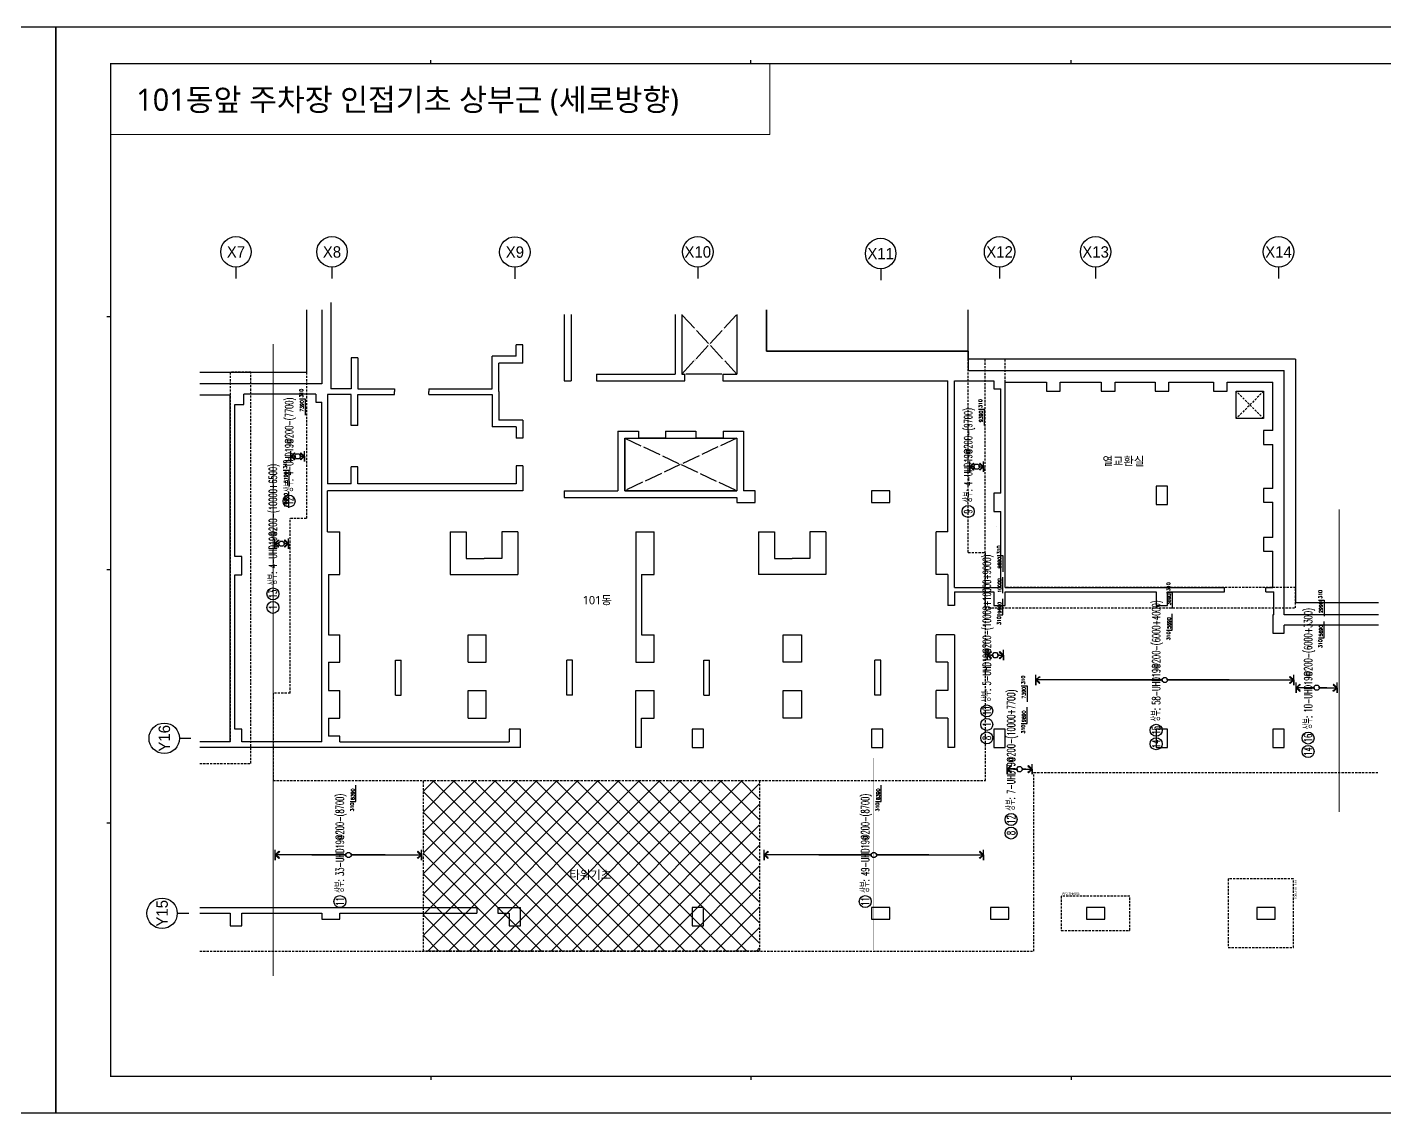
# Model space of a CAD drawing. Header units: millimetres. Extents: x 321717 to 696608, y -514806 to -16026.
# Drawn here: x 470209 to 529593, y -221904 to -174440 of the extents above; entities that cross this region are included whole.
import ezdxf
from ezdxf.enums import TextEntityAlignment as Align

# ---------------------------------------------------------------- set-up
doc = ezdxf.new("R2010")
doc.units = ezdxf.units.MM
doc.header["$LTSCALE"] = 65
doc.linetypes.add('XS-기초$0$DDOT', pattern=[14, 12, -1, 0, -1])
doc.linetypes.add('XS-기초$0$HID', pattern=[2.3, 1.5, -0.8])
for name, color, linetype in [('BUB', 7, 'Continuous'), ('XDIM', 7, 'Continuous'), ('XREBAR', 1, 'Continuous'), ('XS-기초$0$EL7', 7, 'Continuous'), ('XS-기초$0$MAT', 3, 'XS-기초$0$HID'), ('XS-기초$0$OPEN', 9, 'XS-기초$0$DDOT'), ('XS-기초$0$PILE-P', 4, 'XS-기초$0$HID'), ('XS-기초$0$WALL', 11, 'Continuous'), ('XS-기초$0$기초꺽임', 4, 'XS-기초$0$HID'), ('XS-기초$0$기초연단', 3, 'Continuous'), ('XS-기초$0$집수정', 21, 'Continuous'), ('XS-기초$0$하부보강', 7, 'XS-기초$0$HID'), ('XTAG', 7, 'Continuous'), ('기초꺽임', 7, 'Continuous')]:
    doc.layers.add(name, color=color, linetype=linetype)
doc.layers.add('TEXT', color=3, linetype='Continuous', lineweight=9)
doc.layers.add('XTITLE', color=22, linetype='Continuous', lineweight=0)
doc.layers.add('XS-기초$0$DEFPOINT', color=144, linetype='Continuous', plot=False)
doc.styles.add('XRebar', font='Romans.shx', dxfattribs={"bigfont": 'whgtxt.shx'})
doc.styles.add('XRebar2', font='Romans.shx')
doc.styles.add('XS-기초$0$맑은고딕', font='malgun_0.ttf')
doc.styles.add('돋움', font='malgun_0.ttf')
doc.styles.add('돋음', font='Dotum.ttf')

# ---------------------------------------------------------------- blocks, each defined once
blk = doc.blocks.new('dhs_sheet2e')
at = {"color": 7}
for p, q in [((20500.6, 57331.7), (20500.6, 57531.5)), ((38004.8, 57331.7), (38004.8, 57531.5)), ((55508.9, 57331.7), (55508.9, 57531.5)), ((2996.4, 43498.2), (2796.7, 43498.2)), ((2996.4, 29664.7), (2796.7, 29664.7)), ((2996.4, 15831.2), (2796.7, 15831.2)), ((20500.6, 1997.6), (20500.6, 1797.9)), ((38004.8, 1997.6), (38004.8, 1797.9)), ((55508.9, 1997.6), (55508.9, 1797.9))]:
    blk.add_line(p, q, dxfattribs=at)
blk.add_lwpolyline([(84000, 0), (84000, 59329.4), (0, 59329.4), (0, 0)], close=True, dxfattribs=at)
at = {"color": 30, "const_width": 64.9}
blk.add_lwpolyline([(81003.6, 57331.7), (2996.4, 57331.7), (2996.4, 1997.6), (81003.6, 1997.6)], close=True, dxfattribs=at)
blk = doc.blocks.new('XS-기초$0$PF3')
at = {"layer": 'XS-기초$0$MAT', "linetype": 'XS-기초$0$HID'}
blk.add_lwpolyline([(-1500, -1650), (1500, -1650), (1500, 1200), (-1500, 1200)], close=True, dxfattribs=at)
at = {"layer": 'XS-기초$0$DEFPOINT', "color": 1, "style": 'XS-기초$0$맑은고딕'}
blk.add_text('PF3-THK1000', height=100, dxfattribs=at).set_placement((-1450, 1300), align=Align.MIDDLE_LEFT)
blk = doc.blocks.new('XS-기초$0$PF2')
at = {"layer": 'XS-기초$0$MAT', "linetype": 'XS-기초$0$HID'}
blk.add_lwpolyline([(-1500, -750), (1500, -750), (1500, 750), (-1500, 750)], close=True, dxfattribs=at)
at = {"layer": 'XS-기초$0$DEFPOINT', "color": 1, "style": 'XS-기초$0$맑은고딕'}
blk.add_text('PF2-THK950', height=100, dxfattribs=at).set_placement((-1450, 850), align=Align.MIDDLE_LEFT)
blk = doc.blocks.new('XS-기초$0$집수정-1.2x1.2')
at = {"layer": 'XS-기초$0$집수정'}
for p, q in [((0, 0), (0, 1200)), ((0, 1200), (1200, 1200)), ((1200, 1200), (1200, 0)), ((1200, 0), (0, 0))]:
    blk.add_line(p, q, dxfattribs=at)
at = {"layer": 'XS-기초$0$집수정', "linetype": 'XS-기초$0$HID'}
for p, q in [((0, 0), (1200, 1200)), ((0, 1200), (1200, 0))]:
    blk.add_line(p, q, dxfattribs=at)
blk = doc.blocks.new('BUB')
at = {"layer": 'BUB'}
blk.add_line((0, 1500), (0, 0), dxfattribs=at)
blk.add_circle((0, 3500), 2000, dxfattribs=at)
blk = doc.blocks.new('zhstes')
at = {"layer": 'XS-기초$0$하부보강'}
h = blk.add_hatch(dxfattribs=at)
h.set_pattern_fill('ANSI37', color=8, scale=200)
h.set_pattern_definition([(45, (-475155, 66938.44), (-449.0128, 449.0128), []), (135, (-475155, 66938.44), (-449.0128, -449.0128), [])])
h.paths.add_polyline_path([(7350, -7450), (-7350, -7450), (-7350, 0), (7350, 0)])
at = {"layer": 'XS-기초$0$EL7'}
for p, q in [((5700, 17775), (4130, 17775)), ((3245, 14975), (2055, 14975)), ((5755, 14975), (4565, 14975))]:
    blk.add_line(p, q, dxfattribs=at)
at = {"layer": 'XS-기초$0$OPEN'}
for p, q in [((6355, 17775), (3955, 20375)), ((3955, 17775), (6355, 20375)), ((1455, 14975), (6355, 12675)), ((6355, 14975), (1455, 12675))]:
    blk.add_line(p, q, dxfattribs=at)
at = {"layer": 'XS-기초$0$WALL', "color": 5}
for p, q in [((-11400, 20905), (-11400, 17135)), ((-11800, 20585), (-11800, 17350)), ((-1195, 20375), (-1195, 17475)), ((-895, 20375), (-895, 17475)), ((3655, 20375), (3655, 17775)), ((3955, 20375), (3955, 17775)), ((6355, 20375), (6355, 17775)), ((7655, 20585), (7655, 18775)), ((-3295, 18555), (-3295, 19045)), ((-2995, 19045), (-3295, 19045)), ((-2995, 18255), (-2995, 19045)), ((-10215, 18490), (-10515, 18490)), ((-10515, 18490), (-10515, 17135)), ((-10215, 18490), (-10215, 17135)), ((-4345, 17135), (-4345, 18555)), ((-3295, 18555), (-4345, 18555)), ((7655, 18775), (16480, 18775)), ((16480, 18775), (16480, 17925)), ((-4045, 17010), (-4045, 18255)), ((-2995, 18255), (-4045, 18255)), ((16480, 17925), (30300, 17925)), ((30300, 7250), (30300, 17925)), ((-11800, 17350), (-17132, 17350)), ((-1195, 17475), (-895, 17475)), ((215, 17775), (3655, 17775)), ((215, 17775), (215, 17475)), ((215, 17475), (4080, 17475)), ((3655, 17475), (4080, 17475)), ((3955, 17775), (4080, 17775)), ((4080, 17475), (4080, 17775)), ((5750, 17775), (6355, 17775)), ((5750, 17775), (5750, 17475)), ((5750, 17475), (6755, 17475)), ((6755, 17475), (15580, 17475)), ((15580, 10875), (15580, 17475)), ((15880, 8450), (15880, 17475)), ((15880, 17475), (17600, 17475)), ((17600, 17475), (17600, 17125)), ((18100, 17425), (19900, 17425)), ((18100, 8450), (18100, 17425)), ((19900, 17425), (19900, 17025)), ((20500, 17425), (22300, 17425)), ((20500, 17025), (20500, 17425)), ((22300, 17425), (22300, 17025)), ((22900, 17425), (24650, 17425)), ((22900, 17025), (22900, 17425)), ((24650, 17425), (24650, 17025)), ((25250, 17425), (27200, 17425)), ((25250, 17025), (25250, 17425)), ((27200, 17425), (27200, 17025)), ((27800, 17425), (29800, 17425)), ((27800, 17025), (27800, 17425)), ((29800, 15300), (29800, 17425)), ((-15800, 16850), (-17132, 16850)), ((-15800, 1700), (-15800, 16850)), ((-12050, 16900), (-15200, 16900)), ((-15200, 16450), (-15200, 16900)), ((-12050, 16900), (-12050, 16550)), ((-10515, 16885), (-11550, 16885)), ((-11550, 16885), (-11550, 12975)), ((-10515, 17135), (-11400, 17135)), ((-10515, 15530), (-10515, 16885)), ((-10215, 17135), (-8615, 17135)), ((-10215, 15530), (-10215, 16885)), ((-10215, 16885), (-8615, 16885)), ((-8615, 17135), (-8615, 17010)), ((-8615, 16885), (-8615, 17010)), ((-7115, 17135), (-4345, 17135)), ((-7115, 17135), (-7115, 17010)), ((-7115, 16885), (-7115, 17010)), ((-7115, 16885), (-4345, 16885)), ((-4345, 16885), (-4345, 15465)), ((-4045, 17010), (-4045, 15765)), ((17600, 17125), (17900, 17125)), ((17900, 12565), (17900, 17125)), ((19900, 17025), (20500, 17025)), ((22300, 17025), (22900, 17025)), ((24650, 17025), (25250, 17025)), ((27200, 17025), (27800, 17025)), ((-15600, 9800), (-15600, 16450)), ((-15600, 16450), (-15200, 16450)), ((-12050, 16550), (-11800, 16550)), ((-11800, 1700), (-11800, 16550)), ((-10215, 15530), (-10515, 15530)), ((-3295, 15465), (-4345, 15465)), ((-2995, 15765), (-4045, 15765)), ((-3295, 15465), (-3295, 14975)), ((-2995, 15765), (-2995, 14975)), ((-2995, 14975), (-3295, 14975)), ((1155, 15275), (1155, 12675)), ((1155, 15275), (2055, 15275)), ((1455, 14975), (1455, 12675)), ((1455, 14975), (2055, 14975)), ((2055, 15275), (2055, 14975)), ((3245, 15275), (4565, 15275)), ((3245, 15275), (3245, 14975)), ((3245, 14975), (4565, 14975)), ((4565, 15275), (4565, 14975)), ((5755, 15275), (6655, 15275)), ((5755, 15275), (5755, 14975)), ((5755, 14975), (6355, 14975)), ((6355, 14975), (6355, 12675)), ((6655, 15275), (6655, 12665)), ((29800, 15300), (29400, 15300)), ((29400, 15300), (29400, 14700)), ((29400, 14700), (29800, 14700)), ((29800, 12775), (29800, 14700)), ((-10215, 13720), (-10515, 13720)), ((-10515, 12975), (-10515, 13720)), ((-10215, 12975), (-10215, 13720)), ((-3295, 13755), (-3295, 12975)), ((-2995, 13755), (-3295, 13755)), ((-2995, 13755), (-2995, 12975)), ((-10515, 12975), (-11550, 12975)), ((-2995, 12675), (-11550, 12675)), ((-11550, 10875), (-11550, 12675)), ((-3295, 12975), (-10215, 12975)), ((-2995, 12975), (-2995, 12675)), ((-1195, 12675), (-1195, 12375)), ((-1195, 12675), (1155, 12675)), ((1455, 12675), (6355, 12675)), ((7155, 12665), (6655, 12665)), ((7155, 12165), (7155, 12665)), ((13050, 12665), (12250, 12665)), ((12250, 12665), (12250, 12165)), ((13050, 12165), (13050, 12665)), ((17900, 12565), (17600, 12565)), ((17600, 12565), (17600, 11765)), ((25200, 12875), (24700, 12875)), ((24700, 12875), (24700, 12075)), ((25200, 12075), (25200, 12875)), ((29800, 12775), (29400, 12775)), ((29400, 12775), (29400, 12175)), ((-1195, 12375), (6355, 12375)), ((6355, 12375), (6355, 12165)), ((6355, 12165), (7155, 12165)), ((12250, 12165), (13050, 12165)), ((24700, 12075), (25200, 12075)), ((29400, 12175), (29800, 12175)), ((29800, 10625), (29800, 12175)), ((17600, 11765), (17900, 11765)), ((17900, 8450), (17900, 11765)), ((-11550, 10875), (-11000, 10875)), ((-11000, 9015), (-11000, 10875)), ((-6175, 10875), (-5475, 10875)), ((-6175, 10875), (-6175, 9015)), ((-5475, 10875), (-5475, 9715)), ((-3225, 10875), (-3925, 10875)), ((-3925, 10875), (-3925, 9715)), ((-3225, 10875), (-3225, 9015)), ((1940, 10875), (1940, 5180)), ((1940, 10875), (2740, 10875)), ((2740, 9015), (2740, 10875)), ((7305, 10875), (7305, 9015)), ((7305, 10875), (8005, 10875)), ((8005, 10875), (8005, 9715)), ((10255, 10875), (9555, 10875)), ((9555, 10875), (9555, 9715)), ((10255, 10875), (10255, 9015)), ((15080, 9015), (15080, 10875)), ((15580, 10875), (15080, 10875)), ((29800, 10625), (29400, 10625)), ((29400, 10625), (29400, 10025)), ((-15300, 9800), (-15600, 9800)), ((-15300, 9000), (-15300, 9800)), ((-5475, 9715), (-4700, 9715)), ((-3925, 9715), (-4700, 9715)), ((8005, 9715), (8780, 9715)), ((9555, 9715), (8780, 9715)), ((29400, 10025), (29800, 10025)), ((29800, 8450), (29800, 10025)), ((-15600, 2250), (-15600, 9000)), ((-15600, 9000), (-15300, 9000)), ((-11500, 9015), (-11000, 9015)), ((-11500, 9015), (-11500, 6380)), ((-6175, 9015), (-3225, 9015)), ((2190, 9015), (2740, 9015)), ((2190, 9015), (2190, 6380)), ((10255, 9015), (7305, 9015)), ((15580, 9015), (15080, 9015)), ((15580, 9015), (15580, 7650)), ((15880, 8450), (17900, 8450)), ((18100, 8450), (27690, 8450)), ((27690, 8250), (27690, 8450)), ((29500, 8450), (29800, 8450)), ((29500, 8250), (29500, 8450)), ((15880, 8250), (15880, 7650)), ((15880, 8250), (17600, 8250)), ((17600, 8250), (17600, 7650)), ((18100, 8250), (24700, 8250)), ((18100, 7650), (18100, 8250)), ((24700, 8250), (24700, 7650)), ((25200, 8250), (27690, 8250)), ((25200, 7650), (25200, 8250)), ((29500, 8250), (29850, 8250)), ((29850, 7250), (29850, 8250)), ((15880, 7650), (15580, 7650)), ((17600, 7650), (18100, 7650)), ((24700, 7650), (25200, 7650)), ((29850, 7250), (29800, 7250)), ((29800, 7250), (29800, 6450)), ((34421, 7250), (30300, 7250)), ((30300, 6450), (30300, 6800)), ((34421, 6800), (30300, 6800)), ((-11500, 6380), (-11000, 6380)), ((-11000, 5180), (-11000, 6380)), ((-5400, 6380), (-4600, 6380)), ((-5400, 5180), (-5400, 6380)), ((-4600, 5180), (-4600, 6380)), ((2190, 6380), (2740, 6380)), ((2740, 5180), (2740, 6380)), ((8380, 5180), (8380, 6380)), ((8380, 6380), (9180, 6380)), ((9180, 6380), (9180, 5180)), ((15880, 6380), (15080, 6380)), ((15080, 5180), (15080, 6380)), ((15880, 6380), (15880, 1450)), ((29800, 6450), (30300, 6450)), ((-11500, 5180), (-11000, 5180)), ((-11500, 5180), (-11500, 3935)), ((-8570, 3735), (-8570, 5270)), ((-8570, 5270), (-8320, 5270)), ((-8320, 3735), (-8320, 5270)), ((-5400, 5180), (-4600, 5180)), ((-1080, 3735), (-1080, 5270)), ((-830, 5270), (-1080, 5270)), ((-830, 3735), (-830, 5270)), ((1940, 5180), (2740, 5180)), ((4910, 3735), (4910, 5270)), ((4910, 5270), (5160, 5270)), ((5160, 3735), (5160, 5270)), ((9180, 5180), (8380, 5180)), ((12400, 3735), (12400, 5270)), ((12650, 5270), (12400, 5270)), ((12650, 3735), (12650, 5270)), ((15580, 5180), (15080, 5180)), ((15580, 5180), (15580, 3935)), ((-11500, 3935), (-11000, 3935)), ((-11000, 2735), (-11000, 3935)), ((-8570, 3735), (-8320, 3735)), ((-5400, 3935), (-4600, 3935)), ((-5400, 2735), (-5400, 3935)), ((-4600, 2735), (-4600, 3935)), ((-830, 3735), (-1080, 3735)), ((1940, 3935), (2740, 3935)), ((1940, 1450), (1940, 3935)), ((2740, 2735), (2740, 3935)), ((4910, 3735), (5160, 3735)), ((8380, 2735), (8380, 3935)), ((8380, 3935), (9180, 3935)), ((9180, 3935), (9180, 2735)), ((12650, 3735), (12400, 3735)), ((15080, 2735), (15080, 3935)), ((15580, 3935), (15080, 3935)), ((-11500, 2735), (-11000, 2735)), ((-11500, 2735), (-11500, 1950)), ((-5400, 2735), (-4600, 2735)), ((2190, 2735), (2740, 2735)), ((2190, 1450), (2190, 2735)), ((9180, 2735), (8380, 2735)), ((15580, 2735), (15080, 2735)), ((15580, 2735), (15580, 1450)), ((-15300, 2250), (-15600, 2250)), ((-15300, 1700), (-15300, 2250)), ((-11000, 1950), (-11500, 1950)), ((-11000, 1700), (-11000, 1950)), ((-3100, 2250), (-3600, 2250)), ((-3600, 2250), (-3600, 1700)), ((-3100, 1450), (-3100, 2250)), ((4900, 2250), (4400, 2250)), ((4400, 2250), (4400, 1450)), ((4900, 1450), (4900, 2250)), ((12750, 2250), (12250, 2250)), ((12250, 2250), (12250, 1450)), ((12750, 1450), (12750, 2250)), ((18100, 2250), (17600, 2250)), ((17600, 2250), (17600, 1450)), ((18100, 1450), (18100, 2250)), ((25200, 2250), (24700, 2250)), ((24700, 2250), (24700, 1450)), ((25200, 1450), (25200, 2250)), ((30300, 2250), (29800, 2250)), ((29800, 2250), (29800, 1450)), ((30300, 1450), (30300, 2250)), ((-15800, 1700), (-17132, 1700)), ((-3100, 1450), (-17132, 1450)), ((-11800, 1700), (-15300, 1700)), ((-11000, 1700), (-3600, 1700)), ((2190, 1450), (1940, 1450)), ((4400, 1450), (4900, 1450)), ((12250, 1450), (12750, 1450)), ((15880, 1450), (15580, 1450)), ((17600, 1450), (18100, 1450)), ((24700, 1450), (25200, 1450)), ((29800, 1450), (30300, 1450)), ((-17132, -5550), (-5010, -5550)), ((-17132, -5800), (-15800, -5800)), ((-15800, -5800), (-15800, -6350)), ((-15300, -5800), (-11800, -5800)), ((-15300, -6350), (-15300, -5800)), ((-11800, -5800), (-11800, -6050)), ((-11000, -5800), (-5010, -5800)), ((-11000, -6050), (-11000, -5800)), ((-5010, -5550), (-5010, -5800)), ((-4100, -5550), (-3100, -5550)), ((-4100, -5550), (-4100, -5800)), ((-4100, -5800), (-3600, -5800)), ((-3600, -5800), (-3600, -6350)), ((-3100, -6350), (-3100, -5550)), ((4900, -5550), (4400, -5550)), ((4400, -5550), (4400, -6350)), ((4900, -6350), (4900, -5550)), ((12250, -5550), (12250, -6050)), ((13050, -5550), (12250, -5550)), ((13050, -6050), (13050, -5550)), ((17450, -5550), (17450, -6050)), ((18250, -5550), (17450, -5550)), ((18250, -6050), (18250, -5550)), ((21650, -5550), (21650, -6050)), ((22450, -5550), (21650, -5550)), ((22450, -6050), (22450, -5550)), ((29100, -5550), (29100, -6050)), ((29900, -5550), (29100, -5550)), ((29900, -6050), (29900, -5550)), ((-15800, -6350), (-15300, -6350)), ((-11800, -6050), (-11000, -6050)), ((-3600, -6350), (-3100, -6350)), ((4400, -6350), (4900, -6350)), ((12250, -6050), (13050, -6050)), ((17450, -6050), (18250, -6050)), ((21650, -6050), (22450, -6050)), ((29100, -6050), (29900, -6050))]:
    blk.add_line(p, q, dxfattribs=at)
at = {"layer": 'XS-기초$0$기초꺽임'}
blk.add_lwpolyline([(17200, 18425), (17200, 7550), (30800, 7550), (30800, 8450), (18100, 8450), (18100, 18425)], close=True, dxfattribs=at)
blk.add_lwpolyline([(-17132, 750), (-14900, 750), (-14900, 17850), (-15800, 17850), (-15800, 1700), (-17132, 1700)], dxfattribs=at)
at = {"layer": 'XS-기초$0$기초연단'}
for p, q in [((-12470, 20585), (-12470, 17850)), ((7655, 18775), (7655, 20585)), ((16480, 18425), (16480, 20585)), ((16480, 18775), (7655, 18775)), ((16480, 18425), (16480, 18775)), ((30800, 18425), (16480, 18425)), ((30800, 18425), (30800, 7775)), ((-17132, 17850), (-12470, 17850)), ((34421, 7775), (30800, 7775))]:
    blk.add_line(p, q, dxfattribs=at)
at = {"layer": 'XS-기초$0$기초연단', "linetype": 'XS-기초$0$HID'}
for p, q in [((16480, 9975), (16480, 18425)), ((-12470, 17850), (-12470, 11455)), ((-13175, 3825), (-13175, 11455)), ((-12470, 11455), (-13175, 11455)), ((16480, 9975), (17230, 9975)), ((17230, 0), (17230, 9975)), ((-13925, 3825), (-13925, 0)), ((-13175, 3825), (-13925, 3825)), ((-13925, 0), (17230, 0)), ((19350, 350), (34421, 350)), ((19350, -7450), (19350, 350)), ((-17132, -7450), (19350, -7450))]:
    blk.add_line(p, q, dxfattribs=at)
at = {"layer": 'XS-기초$0$하부보강', "color": 8}
blk.add_lwpolyline([(7350, -7450), (-7350, -7450), (-7350, 0), (7350, 0)], close=True, dxfattribs=at)
at = {"layer": '기초꺽임', "color": 1, "const_width": 50}
for points in [[(-13925, 19093), (-13925, -8538)], [(32700, -1377), (32700, 11861)]]:
    blk.add_lwpolyline(points, dxfattribs=at)
at = {"layer": '기초꺽임'}
blk.add_lwpolyline([(1455, 14975), (6355, 14975), (6355, 12675), (1455, 12675)], close=True, dxfattribs=at)
at = {"layer": 'BUB', "xscale": 0.3333333333333333, "yscale": 0.3333333333333333, "zscale": 0.3333333333333333}
for p in [(-15550, 21949), (-11350, 21949), (-3350, 21943), (4650, 21949), (17850, 21949), (22050, 21949), (30050, 21949), (12650, 21878)]:
    blk.add_blockref('BUB', p, dxfattribs=at)
at = {"layer": 'BUB', "xscale": 0.3333333333333333, "yscale": 0.3333333333333333, "zscale": 0.3333333333333333, "rotation": 90}
for p in [(-17519, 1850), (-17616, -5800)]:
    blk.add_blockref('BUB', p, dxfattribs=at)
at = {"layer": 'XS-기초$0$PILE-P', "rotation": 270}
blk.add_blockref('XS-기초$0$PF3', (29500, -5800), dxfattribs=at)
at = {"layer": 'XS-기초$0$PILE-P'}
blk.add_blockref('XS-기초$0$PF2', (22050, -5800), dxfattribs=at)
at = {"layer": 'XS-기초$0$집수정', "rotation": 180}
blk.add_blockref('XS-기초$0$집수정-1.2x1.2', (29400, 17025), dxfattribs=at)
at = {"layer": 'TEXT', "style": '돋음'}
for s, p in [('X7', (-15550, 23113)), ('X8', (-11350, 23113)), ('X9', (-3350, 23108)), ('X10', (4650, 23113)), ('X11', (12650, 23042)), ('X12', (17850, 23113)), ('X13', (22050, 23113)), ('X14', (30050, 23113))]:
    blk.add_text(s, height=500, dxfattribs=at).set_placement(p, align=Align.MIDDLE_CENTER)
for s, p in [('Y16', (-18683, 1850)), ('Y15', (-18781, -5800))]:
    blk.add_text(s, height=500, rotation=90, dxfattribs=at).set_placement(p, align=Align.MIDDLE_CENTER)
at = {"layer": 'XTITLE', "color": 2, "style": '돋움'}
for s, p in [('열교환실', (22353, 13964)), ('101동', (-383, 7890)), ('타워기초', (-964, -4119))]:
    blk.add_text(s, height=364.1, dxfattribs=at).set_placement(p, align=Align.MIDDLE_LEFT)
blk = doc.blocks.new('*U357', base_point=(483887.1178, -212370.926))
at = {"layer": 'XTAG', "color": 0, "linetype": 'Continuous', "ltscale": 1.17728e-311}
blk.add_circle((483887.1178, -212666.2385), 262.5, dxfattribs=at)
at = {"layer": 'XTAG', "color": 0, "linetype": 'Continuous', "ltscale": 1.17728e-311, "style": 'XRebar', "width": 0.55}
blk.add_text('상부: 33-UHD19@200-(8700)', height=350, rotation=90, dxfattribs=at).set_placement((483887.1178, -212283.426), align=Align.MIDDLE_LEFT)
blk.add_text('11', height=350, rotation=90, dxfattribs=at).set_placement((483887.1178, -212666.2385), align=Align.MIDDLE_CENTER)
blk = doc.blocks.new('*U358', base_point=(506867.118, -212370.926))
at = {"layer": 'XTAG', "color": 0, "linetype": 'Continuous', "ltscale": 1.17728e-311}
blk.add_circle((506867.118, -212666.2385), 262.5, dxfattribs=at)
at = {"layer": 'XTAG', "color": 0, "linetype": 'Continuous', "ltscale": 1.17728e-311, "style": 'XRebar', "width": 0.55}
blk.add_text('상부: 49-UHD19@200-(8700)', height=350, rotation=90, dxfattribs=at).set_placement((506867.118, -212283.426), align=Align.MIDDLE_LEFT)
blk.add_text('11', height=350, rotation=90, dxfattribs=at).set_placement((506867.118, -212666.2385), align=Align.MIDDLE_CENTER)
blk = doc.blocks.new('*U359', base_point=(511367.118, -195317.3545))
at = {"layer": 'XTAG', "color": 0, "linetype": 'Continuous', "ltscale": 1.17728e-311}
blk.add_circle((511367.118, -195612.667), 262.5, dxfattribs=at)
at = {"layer": 'XTAG', "color": 0, "linetype": 'Continuous', "ltscale": 1.17728e-311, "style": 'XRebar', "width": 0.55}
blk.add_text('상부: 4-UHD19@200-(9700)', height=350, rotation=90, dxfattribs=at).set_placement((511367.118, -195229.8545), align=Align.MIDDLE_LEFT)
blk.add_text('9', height=350, rotation=90, dxfattribs=at).set_placement((511367.118, -195612.667), align=Align.MIDDLE_CENTER)
blk = doc.blocks.new('*U361', base_point=(480962.118, -198921.7295))
at = {"layer": 'XTAG', "color": 0, "linetype": 'Continuous', "ltscale": 1.17728e-311}
for centre in [(480962.118, -199217.042), (480962.118, -199807.667)]:
    blk.add_circle(centre, 262.5, dxfattribs=at)
at = {"layer": 'XTAG', "color": 0, "linetype": 'Continuous', "ltscale": 1.17728e-311, "style": 'XRebar', "width": 0.55}
blk.add_text('상부: 4-UHD19@200-(10000+6500)', height=350, rotation=90, dxfattribs=at).set_placement((480962.118, -198834.2295), align=Align.MIDDLE_LEFT)
for s, p in [('13', (480962.118, -199217.042)), ('1', (480962.118, -199807.667))]:
    blk.add_text(s, height=350, rotation=90, dxfattribs=at).set_placement(p, align=Align.MIDDLE_CENTER)
blk = doc.blocks.new('*U362', base_point=(512182.118, -204038.6045))
at = {"layer": 'XTAG', "color": 0, "linetype": 'Continuous', "ltscale": 1.17728e-311}
for centre in [(512182.118, -204333.917), (512182.118, -204924.542), (512182.118, -205515.167)]:
    blk.add_circle(centre, 262.5, dxfattribs=at)
at = {"layer": 'XTAG', "color": 0, "linetype": 'Continuous', "ltscale": 1.17728e-311, "style": 'XRebar', "width": 0.55}
blk.add_text('상부: 5-UHD19@200-(10000+10000+9000)', height=350, rotation=90, dxfattribs=at).set_placement((512182.118, -203951.1045), align=Align.MIDDLE_LEFT)
for s, p in [('10', (512182.118, -204333.917)), ('1', (512182.118, -204924.542)), ('8', (512182.118, -205515.167))]:
    blk.add_text(s, height=350, rotation=90, dxfattribs=at).set_placement(p, align=Align.MIDDLE_CENTER)
blk = doc.blocks.new('*U365', base_point=(481667.118, -194864.8545))
at = {"layer": 'XTAG', "color": 0, "linetype": 'Continuous', "ltscale": 1.17728e-311}
blk.add_circle((481667.118, -195160.167), 262.5, dxfattribs=at)
at = {"layer": 'XTAG', "color": 0, "linetype": 'Continuous', "ltscale": 1.17728e-311, "style": 'XRebar', "width": 0.55}
blk.add_text('상부: 4-UHD19@200-(7700)', height=350, rotation=90, dxfattribs=at).set_placement((481667.118, -194777.3545), align=Align.MIDDLE_LEFT)
blk.add_text('12', height=350, rotation=90, dxfattribs=at).set_placement((481667.118, -195160.167), align=Align.MIDDLE_CENTER)
blk = doc.blocks.new('*U366', base_point=(513242.118, -208784.2295))
at = {"layer": 'XTAG', "color": 0, "linetype": 'Continuous', "ltscale": 1.17728e-311}
for centre in [(513242.118, -209079.542), (513242.118, -209670.167)]:
    blk.add_circle(centre, 262.5, dxfattribs=at)
at = {"layer": 'XTAG', "color": 0, "linetype": 'Continuous', "ltscale": 1.17728e-311, "style": 'XRebar', "width": 0.55}
blk.add_text('상부: 7-UHD19@200-(10000+7700)', height=350, rotation=90, dxfattribs=at).set_placement((513242.118, -208696.7295), align=Align.MIDDLE_LEFT)
for s, p in [('12', (513242.118, -209079.542)), ('8', (513242.118, -209670.167))]:
    blk.add_text(s, height=350, rotation=90, dxfattribs=at).set_placement(p, align=Align.MIDDLE_CENTER)
blk = doc.blocks.new('*U367', base_point=(526237.118, -205221.7295))
at = {"layer": 'XTAG', "color": 0, "linetype": 'Continuous', "ltscale": 1.17728e-311}
for centre in [(526237.118, -205517.042), (526237.118, -206107.667)]:
    blk.add_circle(centre, 262.5, dxfattribs=at)
at = {"layer": 'XTAG', "color": 0, "linetype": 'Continuous', "ltscale": 1.17728e-311, "style": 'XRebar', "width": 0.55}
blk.add_text('상부: 10-UHD19@200-(6000+3300)', height=350, rotation=90, dxfattribs=at).set_placement((526237.118, -205134.2295), align=Align.MIDDLE_LEFT)
for s, p in [('16', (526237.118, -205517.042)), ('14', (526237.118, -206107.667))]:
    blk.add_text(s, height=350, rotation=90, dxfattribs=at).set_placement(p, align=Align.MIDDLE_CENTER)
blk = doc.blocks.new('*U368', base_point=(519592.118, -204884.2295))
at = {"layer": 'XTAG', "color": 0, "linetype": 'Continuous', "ltscale": 1.17728e-311}
for centre in [(519592.118, -205179.542), (519592.118, -205770.167)]:
    blk.add_circle(centre, 262.5, dxfattribs=at)
at = {"layer": 'XTAG', "color": 0, "linetype": 'Continuous', "ltscale": 1.17728e-311, "style": 'XRebar', "width": 0.55}
blk.add_text('상부: 58-UHD19@200-(6000+4000)', height=350, rotation=90, dxfattribs=at).set_placement((519592.118, -204796.7295), align=Align.MIDDLE_LEFT)
for s, p in [('15', (519592.118, -205179.542)), ('14', (519592.118, -205770.167))]:
    blk.add_text(s, height=350, rotation=90, dxfattribs=at).set_placement(p, align=Align.MIDDLE_CENTER)

msp = doc.modelspace()

# ---------------------------------------------------------------- linework, layer by layer
at = {"layer": 'XDIM', "color": 250, "linetype": 'Continuous', "ltscale": 2.7937e-313}
for p, q in [((481842.1, -191538.8), (481842.1, -191538.8)), ((511542.1, -191991.3), (511542.1, -191991.3)), ((481137.1, -194654.2), (481137.1, -194654.2)), ((481137.1, -195595.7), (481137.1, -195595.7)), ((512357.1, -198390), (512357.1, -198390)), ((512357.1, -199331.5), (512357.1, -199331.5)), ((519767.1, -199997.5), (519767.1, -199997.5)), ((512357.1, -200712.5), (512357.1, -200712.5)), ((526412.1, -200335), (526412.1, -200335)), ((519767.1, -201378.6), (519767.1, -201378.6)), ((526412.1, -201716.1), (526412.1, -201716.1)), ((513417.1, -204077.1), (513417.1, -204077.1)), ((513417.1, -205458.2), (513417.1, -205458.2)), ((484062.1, -208865.3), (484062.1, -208865.3)), ((507042.1, -208865.3), (507042.1, -208865.3))]:
    msp.add_line(p, q, dxfattribs=at)
at = {"layer": 'XDIM', "color": 1, "linetype": 'Continuous', "ltscale": 2.7937e-313, "extrusion": (2.71926e-32, 1.22465e-16, -1)}
for points in [[(-482116.4, -190691.9), (-482367.1, -190691.9), (-482367.1, -191398.8)], [(-511816.4, -191144.4), (-512067.1, -191144.4), (-512067.1, -191851.3)], [(-481411.4, -193807.3), (-481662.1, -193807.3), (-481662.1, -194514.2)], [(-512631.4, -197543.1), (-512882.1, -197543.1), (-512882.1, -198250)], [(-520041.4, -199150.6), (-520292.1, -199150.6), (-520292.1, -199857.5)], [(-526686.4, -199488.1), (-526937.1, -199488.1), (-526937.1, -200195)], [(-513691.4, -203230.2), (-513942.1, -203230.2), (-513942.1, -203937.1)]]:
    msp.add_lwpolyline(points, dxfattribs=at)
at = {"layer": 'XDIM', "color": 4, "linetype": 'Continuous'}
for points in [[(481892.1, -193202.5), (481929.6, -193202.5), (481929.6, -193249.1), (481929.6, -193155.9), (481995.5, -193090), (482088.7, -193090), (482154.6, -193155.9), (482154.6, -193249.1), (482088.7, -193315), (481995.5, -193315), (481929.6, -193249.1), (481929.6, -193202.5), (481892.1, -193202.5), (481892.1, -193202.5), (481742.1, -193202.5), (481901.2, -193043.4), (481926.4, -193073.5), (481742.1, -193202.5), (481901.2, -193361.6), (481926.4, -193331.6), (481742.1, -193202.5), (481742.1, -193427.5), (481742.1, -192977.5)], [(482192.1, -193202.5), (482154.6, -193202.5), (482154.6, -193155.9), (482154.6, -193249.1), (482088.7, -193315), (481995.5, -193315), (481929.6, -193249.1), (481929.6, -193155.9), (481995.5, -193090), (482088.7, -193090), (482154.6, -193155.9), (482154.6, -193202.5), (482192.1, -193202.5), (482192.1, -193202.5), (482342.1, -193202.5), (482183, -193361.6), (482157.8, -193331.6), (482342.1, -193202.5), (482183, -193043.4), (482157.8, -193073.5), (482342.1, -193202.5), (482342.1, -193427.5), (482342.1, -192977.5)], [(511592.1, -193655), (511629.6, -193655), (511629.6, -193701.6), (511629.6, -193608.4), (511695.5, -193542.5), (511788.7, -193542.5), (511854.6, -193608.4), (511854.6, -193701.6), (511788.7, -193767.5), (511695.5, -193767.5), (511629.6, -193701.6), (511629.6, -193655), (511592.1, -193655), (511592.1, -193655), (511442.1, -193655), (511601.2, -193495.9), (511626.4, -193526), (511442.1, -193655), (511601.2, -193814.1), (511626.4, -193784.1), (511442.1, -193655), (511442.1, -193880), (511442.1, -193430)], [(511892.1, -193655), (511854.6, -193655), (511854.6, -193608.4), (511854.6, -193701.6), (511788.7, -193767.5), (511695.5, -193767.5), (511629.6, -193701.6), (511629.6, -193608.4), (511695.5, -193542.5), (511788.7, -193542.5), (511854.6, -193608.4), (511854.6, -193655), (511892.1, -193655), (511892.1, -193655), (512042.1, -193655), (511883, -193814.1), (511857.8, -193784.1), (512042.1, -193655), (511883, -193495.9), (511857.8, -193526), (512042.1, -193655), (512042.1, -193880), (512042.1, -193430)], [(481187.1, -197017.5), (481224.6, -197017.5), (481224.6, -197064.1), (481224.6, -196970.9), (481290.5, -196905), (481383.7, -196905), (481449.6, -196970.9), (481449.6, -197064.1), (481383.7, -197130), (481290.5, -197130), (481224.6, -197064.1), (481224.6, -197017.5), (481187.1, -197017.5), (481187.1, -197017.5), (481037.1, -197017.5), (481196.2, -196858.4), (481221.4, -196888.5), (481037.1, -197017.5), (481196.2, -197176.6), (481221.4, -197146.6), (481037.1, -197017.5), (481037.1, -197242.5), (481037.1, -196792.5)], [(481487.1, -197017.5), (481449.6, -197017.5), (481449.6, -196970.9), (481449.6, -197064.1), (481383.7, -197130), (481290.5, -197130), (481224.6, -197064.1), (481224.6, -196970.9), (481290.5, -196905), (481383.7, -196905), (481449.6, -196970.9), (481449.6, -197017.5), (481487.1, -197017.5), (481487.1, -197017.5), (481637.1, -197017.5), (481478, -197176.6), (481452.8, -197146.6), (481637.1, -197017.5), (481478, -196858.4), (481452.8, -196888.5), (481637.1, -197017.5), (481637.1, -197242.5), (481637.1, -196792.5)]]:
    msp.add_lwpolyline(points, dxfattribs=at).dxf.unprotected_set("ltscale", 0)
at = {"layer": 'XDIM', "color": 1, "linetype": 'Continuous', "ltscale": 2.7937e-313}
for points in [[(481662.1, -195455.7), (481662.1, -194748.7)], [(512882.1, -199191.5), (512882.1, -198484.5)], [(512631.4, -200132.9), (512882.1, -200132.9), (512882.1, -199426)], [(520041.4, -200798.9), (520292.1, -200798.9), (520292.1, -200092)], [(526686.4, -201136.4), (526937.1, -201136.4), (526937.1, -200429.5)], [(513691.4, -204878.5), (513942.1, -204878.5), (513942.1, -204171.6)], [(484336.4, -208285.6), (484587.1, -208285.6), (484587.1, -207578.7)], [(507316.4, -208285.6), (507567.1, -208285.6), (507567.1, -207578.7)]]:
    msp.add_lwpolyline(points, dxfattribs=at)
at = {"layer": 'XDIM', "color": 4, "linetype": 'Continuous', "elevation": -1.5}
for points in [[(512379.6, -201892.5), (512444.6, -201892.5), (512444.6, -201939.1), (512444.6, -201845.9), (512510.5, -201780), (512603.7, -201780), (512669.6, -201845.9), (512669.6, -201939.1), (512603.7, -202005), (512510.5, -202005), (512444.6, -201939.1), (512444.6, -201892.5), (512379.6, -201892.5), (512379.6, -201892.5), (512202.1, -201892.5), (512361.2, -201733.4), (512386.4, -201763.5), (512202.1, -201892.5), (512361.2, -202051.6), (512386.4, -202021.6), (512202.1, -201892.5), (512202.1, -202117.5), (512202.1, -201667.5)], [(512734.6, -201892.5), (512669.6, -201892.5), (512669.6, -201845.9), (512669.6, -201939.1), (512603.7, -202005), (512510.5, -202005), (512444.6, -201939.1), (512444.6, -201845.9), (512510.5, -201780), (512603.7, -201780), (512669.6, -201845.9), (512669.6, -201892.5), (512734.6, -201892.5), (512734.6, -201892.5), (512912.1, -201892.5), (512753, -202051.6), (512727.8, -202021.6), (512912.1, -201892.5), (512753, -201733.4), (512727.8, -201763.5), (512912.1, -201892.5), (512912.1, -202117.5), (512912.1, -201667.5)], [(517144.6, -202980), (519854.6, -202980), (519854.6, -203026.6), (519854.6, -202933.4), (519920.5, -202867.5), (520013.7, -202867.5), (520079.6, -202933.4), (520079.6, -203026.6), (520013.7, -203092.5), (519920.5, -203092.5), (519854.6, -203026.6), (519854.6, -202980), (517144.6, -202980), (517144.6, -202980), (514322.1, -202980), (514481.2, -202820.9), (514506.4, -202851), (514322.1, -202980), (514481.2, -203139.1), (514506.4, -203109.1), (514322.1, -202980), (514322.1, -203205), (514322.1, -202755)], [(522789.6, -202980), (520079.6, -202980), (520079.6, -202933.4), (520079.6, -203026.6), (520013.7, -203092.5), (519920.5, -203092.5), (519854.6, -203026.6), (519854.6, -202933.4), (519920.5, -202867.5), (520013.7, -202867.5), (520079.6, -202933.4), (520079.6, -202980), (522789.6, -202980), (522789.6, -202980), (525612.1, -202980), (525453, -203139.1), (525427.8, -203109.1), (525612.1, -202980), (525453, -202820.9), (525427.8, -202851), (525612.1, -202980), (525612.1, -203205), (525612.1, -202755)], [(526162.1, -203317.5), (526499.6, -203317.5), (526499.6, -203364.1), (526499.6, -203270.9), (526565.5, -203205), (526658.7, -203205), (526724.6, -203270.9), (526724.6, -203364.1), (526658.7, -203430), (526565.5, -203430), (526499.6, -203364.1), (526499.6, -203317.5), (526162.1, -203317.5), (526162.1, -203317.5), (525712.1, -203317.5), (525871.2, -203158.4), (525896.4, -203188.5), (525712.1, -203317.5), (525871.2, -203476.6), (525896.4, -203446.6), (525712.1, -203317.5), (525712.1, -203542.5), (525712.1, -203092.5)], [(527062.1, -203317.5), (526724.6, -203317.5), (526724.6, -203270.9), (526724.6, -203364.1), (526658.7, -203430), (526565.5, -203430), (526499.6, -203364.1), (526499.6, -203270.9), (526565.5, -203205), (526658.7, -203205), (526724.6, -203270.9), (526724.6, -203317.5), (527062.1, -203317.5), (527062.1, -203317.5), (527512.1, -203317.5), (527353, -203476.6), (527327.8, -203446.6), (527512.1, -203317.5), (527353, -203158.4), (527327.8, -203188.5), (527512.1, -203317.5), (527512.1, -203542.5), (527512.1, -203092.5)], [(513344.6, -206880), (513504.6, -206880), (513504.6, -206926.6), (513504.6, -206833.4), (513570.5, -206767.5), (513663.7, -206767.5), (513729.6, -206833.4), (513729.6, -206926.6), (513663.7, -206992.5), (513570.5, -206992.5), (513504.6, -206926.6), (513504.6, -206880), (513344.6, -206880), (513344.6, -206880), (513072.1, -206880), (513231.2, -206720.9), (513256.4, -206751), (513072.1, -206880), (513231.2, -207039.1), (513256.4, -207009.1), (513072.1, -206880), (513072.1, -207105), (513072.1, -206655)], [(513889.6, -206880), (513729.6, -206880), (513729.6, -206833.4), (513729.6, -206926.6), (513663.7, -206992.5), (513570.5, -206992.5), (513504.6, -206926.6), (513504.6, -206833.4), (513570.5, -206767.5), (513663.7, -206767.5), (513729.6, -206833.4), (513729.6, -206880), (513889.6, -206880), (513889.6, -206880), (514162.1, -206880), (514003, -207039.1), (513977.8, -207009.1), (514162.1, -206880), (514003, -206720.9), (513977.8, -206751), (514162.1, -206880), (514162.1, -207105), (514162.1, -206655)], [(482662.1, -210630), (484149.6, -210630), (484149.6, -210676.6), (484149.6, -210583.4), (484215.5, -210517.5), (484308.7, -210517.5), (484374.6, -210583.4), (484374.6, -210676.6), (484308.7, -210742.5), (484215.5, -210742.5), (484149.6, -210676.6), (484149.6, -210630), (482662.1, -210630), (482662.1, -210630), (481062.1, -210630), (481221.2, -210470.9), (481246.4, -210501), (481062.1, -210630), (481221.2, -210789.1), (481246.4, -210759.1), (481062.1, -210630), (481062.1, -210855), (481062.1, -210405)], [(485862.1, -210630), (484374.6, -210630), (484374.6, -210583.4), (484374.6, -210676.6), (484308.7, -210742.5), (484215.5, -210742.5), (484149.6, -210676.6), (484149.6, -210583.4), (484215.5, -210517.5), (484308.7, -210517.5), (484374.6, -210583.4), (484374.6, -210630), (485862.1, -210630), (485862.1, -210630), (487462.1, -210630), (487303, -210789.1), (487277.8, -210759.1), (487462.1, -210630), (487303, -210470.9), (487277.8, -210501), (487462.1, -210630), (487462.1, -210855), (487462.1, -210405)], [(504842.1, -210630), (507129.6, -210630), (507129.6, -210676.6), (507129.6, -210583.4), (507195.5, -210517.5), (507288.7, -210517.5), (507354.6, -210583.4), (507354.6, -210676.6), (507288.7, -210742.5), (507195.5, -210742.5), (507129.6, -210676.6), (507129.6, -210630), (504842.1, -210630), (504842.1, -210630), (502442.1, -210630), (502601.2, -210470.9), (502626.4, -210501), (502442.1, -210630), (502601.2, -210789.1), (502626.4, -210759.1), (502442.1, -210630), (502442.1, -210855), (502442.1, -210405)], [(509642.1, -210630), (507354.6, -210630), (507354.6, -210583.4), (507354.6, -210676.6), (507288.7, -210742.5), (507195.5, -210742.5), (507129.6, -210676.6), (507129.6, -210583.4), (507195.5, -210517.5), (507288.7, -210517.5), (507354.6, -210583.4), (507354.6, -210630), (509642.1, -210630), (509642.1, -210630), (512042.1, -210630), (511883, -210789.1), (511857.8, -210759.1), (512042.1, -210630), (511883, -210470.9), (511857.8, -210501), (512042.1, -210630), (512042.1, -210855), (512042.1, -210405)]]:
    msp.add_lwpolyline(points, dxfattribs=at).dxf.unprotected_set("ltscale", 0)
at = {"layer": 'XREBAR', "color": 31, "linetype": 'Continuous', "const_width": 1}
for points in [[(511742.1, -198395), (511742.1, -198395), (511742.1, -189005), (512052.1, -189005)], [(512594.6, -197695), (512594.6, -197695), (512594.6, -196290), (512589.6, -196271.3), (512575.9, -196257.5), (512557.1, -196252.5), (512557.1, -189005), (512867.1, -189005)], [(481374.6, -195770), (481374.6, -195770), (481374.6, -194455), (481369.6, -194436.3), (481355.9, -194422.5), (481337.1, -194417.5), (481337.1, -189580), (481647.1, -189580)], [(482042.1, -196970), (482042.1, -196970), (482042.1, -189580), (482352.1, -189580)], [(481337.1, -204455), (481337.1, -204455), (481337.1, -194455), (481337.1, -194455)], [(512594.6, -206290), (512594.6, -206290), (512594.6, -205090), (512589.6, -205071.3), (512575.9, -205057.5), (512557.1, -205052.5), (512557.1, -196290), (512557.1, -196290)], [(513654.6, -206370), (513654.6, -206370), (513654.6, -205090), (513649.6, -205071.3), (513635.9, -205057.5), (513617.1, -205052.5), (513617.1, -198980), (513927.1, -198980)], [(520004.6, -202670), (520004.6, -202670), (520004.6, -201290), (519999.6, -201271.3), (519985.9, -201257.5), (519967.1, -201252.5), (519967.1, -198980), (520277.1, -198980)], [(526649.6, -202645), (526649.6, -202645), (526649.6, -201290), (526644.6, -201271.3), (526630.9, -201257.5), (526612.1, -201252.5), (526612.1, -199655), (526922.1, -199655)], [(520277.1, -206980), (519967.1, -206980), (519967.1, -201290), (519967.1, -201290)], [(526922.1, -206980), (526612.1, -206980), (526612.1, -201290), (526612.1, -201290)], [(512867.1, -214780), (512557.1, -214780), (512557.1, -205090), (512557.1, -205090)], [(513927.1, -214780), (513617.1, -214780), (513617.1, -205090), (513617.1, -205090)], [(484572.1, -214780), (484262.1, -214780), (484262.1, -206390), (484262.1, -206390)], [(507552.1, -214780), (507242.1, -214780), (507242.1, -206390), (507242.1, -206390)]]:
    msp.add_lwpolyline(points, dxfattribs=at).dxf.unprotected_set("ltscale", 0)
at = {"layer": 'XTITLE', "color": 3, "ltscale": 2}
msp.add_lwpolyline([(473860.8, -176038.3), (502688.3, -176038.3), (502688.3, -179129.1), (473860.8, -179129.1)], close=True, dxfattribs=at)

# ---------------------------------------------------------------- block references
at = {"color": 255, "xscale": 0.8000000006602158, "yscale": 0.8000000006602158, "zscale": 0.8000000006602158}
for p in [(404263.6, -221903.7), (471463.6, -221903.7)]:
    msp.add_blockref('dhs_sheet2e', p, dxfattribs=at)
at = {"layer": 'XS-기초$0$하부보강'}
msp.add_blockref('zhstes', (494892.1, -207380), dxfattribs=at)
at = {"layer": 'XTAG', "color": 31, "linetype": 'Continuous', "ltscale": 1.17728e-311}
for name, p in [('*U365', (481667.1, -194864.9)), ('*U359', (511367.1, -195317.4)), ('*U361', (480962.1, -198921.7)), ('*U362', (512182.1, -204038.6)), ('*U368', (519592.1, -204884.2)), ('*U367', (526237.1, -205221.7)), ('*U366', (513242.1, -208784.2)), ('*U357', (483887.1, -212370.9)), ('*U358', (506867.1, -212370.9))]:
    msp.add_blockref(name, p, dxfattribs=at)

# ---------------------------------------------------------------- texts
at = {"layer": 'XDIM', "color": 3, "linetype": 'Continuous', "ltscale": 2.7937e-313, "style": 'XRebar2'}
for p in [(482319.2, -190252.2), (512019.2, -190704.7), (481614.2, -193367.7), (512834.2, -197103.5), (520244.2, -198710.9), (526889.2, -199048.4), (512834.2, -200194.5), (520244.2, -200860.6), (526889.2, -201198.1), (513894.2, -202790.5), (513894.2, -204940.2), (484539.2, -208347.3), (507519.2, -208347.3)]:
    msp.add_text('310', height=147, rotation=90, dxfattribs=at).set_placement(p, align=Align.BOTTOM_RIGHT)
for s, p in [('7390', (482346.6, -191001.5)), ('9390', (512046.6, -191454)), ('6190', (481641.6, -194116.9)), ('10000', (481642.9, -195117.3)), ('8690', (512861.6, -197852.7)), ('10000', (512862.9, -198853.1)), ('3690', (520271.6, -199460.2)), ('9690', (512861.6, -199823.3)), ('2990', (526916.6, -199797.7)), ('5690', (520271.6, -200489.3)), ('5690', (526916.6, -200826.8)), ('7390', (513921.6, -203539.8)), ('9690', (513921.6, -204568.9)), ('8390', (484566.6, -207976)), ('8390', (507546.6, -207976))]:
    msp.add_text(s, height=147, rotation=90, dxfattribs=at).set_placement(p, align=Align.BOTTOM_CENTER)
at = {"layer": 'XTITLE', "color": 2, "style": '돋움'}
msp.add_text('101동앞 주차장 인접기초 상부근 (세로방향)', height=970.844, dxfattribs=at).set_placement((474978.7, -177612.1), align=Align.MIDDLE_LEFT)

doc.saveas('drawing.dxf')
